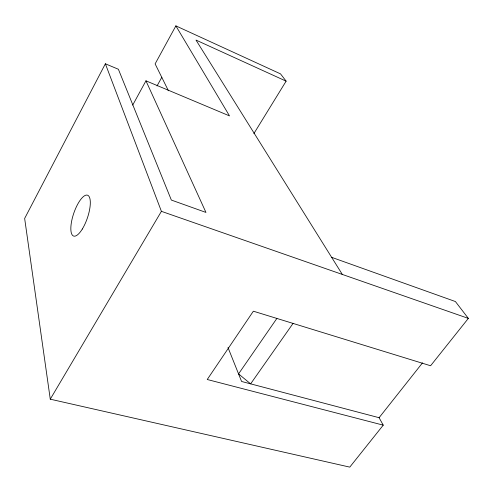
<?xml version="1.0" encoding="UTF-8"?>
<svg xmlns="http://www.w3.org/2000/svg" width="493" height="493" viewBox="0 0 493 493"><rect width="100%" height="100%" fill="white"/><g stroke="black" fill="none" stroke-linecap="round" stroke-linejoin="round"><path stroke-width="0.74" d="M132.716 105.071L145.959 80.827L205.957 212.428L171.348 200.059L118.388 69.254L105.366 63.788L24.65 218.448L50.268 399.182L349.777 467.124L383.24 425.151L379.092 417.707L241.595 381.477L228 347.547M253.895 133.56L286.125 81.154L280.542 73.888L175.878 25.876L155.116 63.887L168.433 90.78M157.027 85.936L161.84 77.235M50.268 399.182L161.408 211.337L105.366 63.788M276.887 318.423L238.557 373.897L250.629 383.862L293.07 323.39M379.092 417.707L422.507 362.848M331.641 257.328L455.409 301.543L468.35 318.392L430.592 365.751L253.359 311.194L207.239 379.505L383.24 425.151M161.408 211.337L468.35 318.392M145.959 80.827L229.51 115.898L175.878 25.876M286.125 81.154L195.992 40.075L342.321 274.435M82.313 229.035A21.587 7.21 -71.2 0 0 88.007 195.419A21.587 7.21 -71.2 0 0 71.405 222.435A21.587 7.21 -71.2 0 0 82.313 229.035"/></g></svg>
